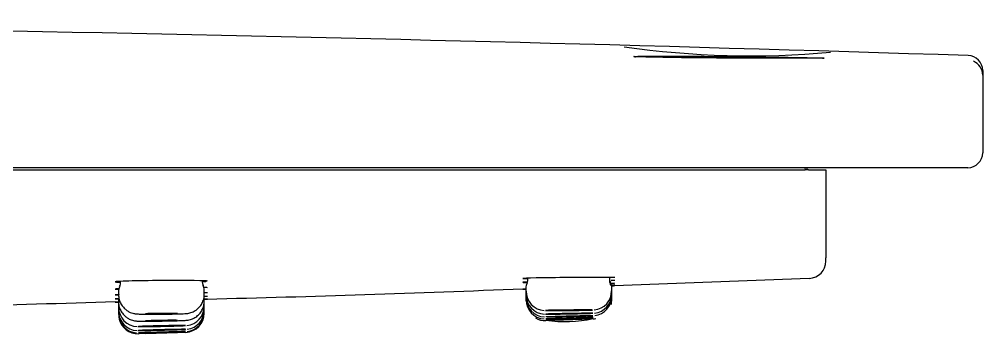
# Model space of a CAD drawing. Header units: millimetres. Extents: x -60 to 7633, y -2614 to 2146.
# Drawn here: x 1821.87 to 1866.8, y -2075.88 to -2061.24 of the extents above; entities that cross this region are included whole.
import ezdxf

# ---------------------------------------------------------------- set-up
doc = ezdxf.new("R2010")
doc.units = ezdxf.units.MM
doc.layers.get('0').update_dxf_attribs({"color": 250})

msp = doc.modelspace()

# ---------------------------------------------------------------- linework, layer by layer
at = {"linetype": 'Continuous'}
for p, q in [((1866.8, -2063.631), (1866.8, -2063.847)), ((1866.8, -2063.847), (1866.8, -2067.453)), ((1865.8, -2068.153), (1639.2, -2068.153)), ((1646.482, -2068.253), (1858.518, -2068.253)), ((1858.51, -2068.153), (1858.518, -2068.253)), ((1858.682, -2068.253), (1858.518, -2068.253)), ((1858.592, -2068.153), (1858.6, -2068.253)), ((1858.682, -2068.253), (1859.482, -2068.253)), ((1859.482, -2068.253), (1859.482, -2072.345)), ((1866.1, -2068.153), (1865.8, -2068.153)), ((1859.482, -2072.507), (1859.482, -2072.345)), ((1849.624, -2073.631), (1858.709, -2073.302)), ((1826.5, -2073.899), (1826.5, -2074.057)), ((1830.5, -2074.04), (1830.5, -2073.869)), ((1845.5, -2073.743), (1845.5, -2073.899)), ((1845.5, -2073.921), (1845.5, -2073.922)), ((1845.5, -2073.922), (1845.5, -2074.069)), ((1849.5, -2073.705), (1849.5, -2073.705)), ((1849.5, -2073.878), (1849.5, -2073.705)), ((1849.5, -2074.027), (1849.5, -2073.878)), ((1826.5, -2074.238), (1826.5, -2074.389)), ((1830.5, -2074.356), (1830.5, -2074.178)), ((1845.5, -2074.069), (1845.5, -2074.202)), ((1845.5, -2074.202), (1845.5, -2074.297)), ((1845.5, -2074.297), (1845.5, -2074.354)), ((1845.5, -2074.354), (1845.5, -2074.373)), ((1849.5, -2074.144), (1849.5, -2074.027)), ((1849.5, -2074.227), (1849.5, -2074.144)), ((1849.5, -2074.277), (1849.5, -2074.227)), ((1849.5, -2074.294), (1849.5, -2074.277)), ((1826.5, -2074.501), (1826.5, -2074.502)), ((1826.5, -2074.502), (1826.5, -2074.648)), ((1826.5, -2074.69), (1826.5, -2074.69)), ((1826.5, -2074.69), (1826.5, -2074.832)), ((1830.5, -2074.418), (1830.5, -2074.417)), ((1830.5, -2074.601), (1830.5, -2074.418)), ((1830.5, -2074.777), (1830.5, -2074.601)), ((1830.5, -2074.882), (1830.5, -2074.777)), ((1826.5, -2074.832), (1826.5, -2074.943)), ((1826.5, -2074.943), (1826.5, -2074.98)), ((1830.5, -2074.917), (1830.5, -2074.882)), ((1827.75, -2075.87), (1829.25, -2075.827))]:
    msp.add_line(p, q, dxfattribs=at)
for centre, radius, start, end in [((1756.605, -5486.263), 3425.081, 88.167656, 89.659248), ((1855.946, -2022.26), 40.684, 261.6986, 275.2969), ((1866.1, -2063.631), 0.7, 0, 88.3473), ((1866.1, -2063.847), 0.7, 0, 67.6151), ((1866.1, -2067.453), 0.7, 270, 0), ((1858.682, -2072.507), 0.8, 272.2235, 0), ((1826.254, -2073.505), 0.342, 328.2048, 7.0289), ((1830.719, -2073.476), 0.314, 172.0781, 211.7103), ((1845.256, -2073.347), 0.339, 328.0077, 6.8651), ((1849.688, -2073.455), 0.289, 171.9651, 213.6418), ((1826.922, -2073.894), 0.422, 150.3581, 184.672), ((1810.15, -1222.495), 852.018, 271.376933, 272.368409), ((1846.539, -2043.345), 30.407, 268.0107, 268.0268), ((1845.005, -2002.208), 71.583, 270.39317, 270.40189), ((1845.942, -2073.736), 0.442, 151.5336, 184.2704), ((1846.396, -2073.909), 0.89, 179.308, 267.4161), ((1847.005, -2054.822), 18.88, 265.4475, 265.4579), ((1848.603, -2073.887), 0.891, 275.2372, 0.5998), ((1847.005, -2054.822), 18.88, 277.5198, 278.0532), ((1846.539, -2043.345), 30.407, 275.588, 275.873), ((1845.005, -2002.208), 71.583, 273.60729, 273.72112), ((1827.695, -2045.462), 28.941, 267.6249, 267.6481), ((1827.695, -2045.462), 28.941, 275.5311, 275.8613), ((1846.4, -2074.203), 0.899, 179.8064, 267.4079), ((1846.396, -2074.081), 0.888, 179.2333, 267.6285), ((1846.395, -2074.31), 0.887, 179.1898, 266.734), ((1848.604, -2074.037), 0.89, 276.3242, 0.6612), ((1848.606, -2074.156), 0.887, 276.6151, 0.7715), ((1848.6, -2074.294), 0.9, 345.0954, 359.9214), ((1774.221, -390.506), 1684.684, 271.272202, 271.773512), ((1827.4, -2074.835), 0.898, 179.7383, 267.6958), ((1827.399, -2074.655), 0.894, 179.5526, 268.2029), ((1829.601, -2074.605), 0.897, 275.6436, 0.1494), ((1829.603, -2074.785), 0.891, 276.6515, 0.6013), ((1827.395, -2074.955), 0.888, 179.2191, 266.4665), ((1827.4, -2074.98), 0.9, 193.9971, 271.6366), ((1829.6, -2074.917), 0.9, 271.6593, 359.918), ((1829.607, -2074.895), 0.886, 275.8469, 0.8581), ((1846.4, -2074.373), 0.9, 239.4175, 272.0417), ((1847.31, -2068.863), 6.451, 262.1712, 281.8264), ((1848.6, -2074.294), 0.9, 272.0772, 280.4501)]:
    msp.add_arc(centre, radius, start, end, dxfattribs=at)
for points in [[(1850.529, -2062.979), (1850.535, -2062.98), (1850.545, -2062.982), (1850.559, -2062.983)], [(1850.582, -2062.984), (1850.589, -2062.985), (1850.597, -2062.985), (1850.605, -2062.986)], [(1830.43, -2073.451), (1830.503, -2073.447), (1830.559, -2073.444), (1830.596, -2073.441)], [(1849.451, -2073.474), (1849.422, -2073.441), (1849.406, -2073.372), (1849.404, -2073.266)], [(1849.498, -2073.702), (1849.489, -2073.583), (1849.47, -2073.508), (1849.44, -2073.479)], [(1849.65, -2073.407), (1849.65, -2073.405), (1849.59, -2073.404), (1849.477, -2073.405)], [(1830.496, -2073.866), (1830.49, -2073.751), (1830.472, -2073.676), (1830.44, -2073.643)], [(1830.65, -2073.739), (1830.65, -2073.735), (1830.596, -2073.732), (1830.495, -2073.73)], [(1845.35, -2073.81), (1845.35, -2073.81), (1845.401, -2073.808), (1845.496, -2073.805)], [(1845.508, -2073.804), (1845.411, -2073.808), (1845.356, -2073.81), (1845.351, -2073.81)], [(1849.65, -2073.655), (1849.645, -2073.655), (1849.597, -2073.657), (1849.511, -2073.66)], [(1830.65, -2073.978), (1830.65, -2073.975), (1830.593, -2073.973), (1830.485, -2073.973)], [(1830.65, -2074.286), (1830.645, -2074.286), (1830.592, -2074.287), (1830.495, -2074.29)], [(1830.65, -2074.149), (1830.65, -2074.147), (1830.601, -2074.147), (1830.51, -2074.147)], [(1826.35, -2074.409), (1826.354, -2074.409), (1826.406, -2074.408), (1826.502, -2074.405)], [(1826.496, -2074.405), (1826.406, -2074.408), (1826.355, -2074.409), (1826.351, -2074.409)], [(1846.424, -2075.102), (1846.424, -2075.102), (1846.425, -2075.102), (1846.427, -2075.102)]]:
    msp.add_open_spline(points, degree=3, dxfattribs=at)
for points, knots in [([(1855.484, -2063.052), (1854.317, -2063.046), (1853.12, -2063.036), (1851.301, -2063.01), (1850.688, -2062.995), (1850.541, -2062.982), (1850.534, -2062.981), (1850.529, -2062.98)], [0, 0, 0, 0, 0.125, 0.125, 0.25, 0.25, 0.2597733, 0.2597733, 0.2597733, 0.2597733]), ([(1850.538, -2062.974), (1850.611, -2062.966), (1850.935, -2062.96), (1852.205, -2062.957), (1853.297, -2062.962), (1855.604, -2062.983), (1856.812, -2062.998), (1858.632, -2063.025), (1859.246, -2063.038), (1859.387, -2063.046), (1859.389, -2063.046), (1859.391, -2063.046)], [0.2818015, 0.2818015, 0.2818015, 0.2818015, 0.375, 0.375, 0.5, 0.5, 0.625, 0.625, 0.75, 0.75, 0.7522488, 0.7522488, 0.7522488, 0.7522488]), ([(1859.411, -2063.051), (1859.374, -2063.056), (1859.039, -2063.059), (1857.74, -2063.061), (1856.652, -2063.059), (1855.484, -2063.052)], [0.7744771, 0.7744771, 0.7744771, 0.7744771, 0.875, 0.875, 1, 1, 1, 1]), ([(1859.322, -2063.054), (1859.347, -2063.053), (1859.367, -2063.053), (1859.398, -2063.051), (1859.408, -2063.051), (1859.413, -2063.05)], [0.73701233, 0.73701233, 0.73701233, 0.73701233, 0.75, 0.75, 0.7640252, 0.7640252, 0.7640252, 0.7640252]), ([(1830.65, -2073.432), (1830.65, -2073.422), (1830.422, -2073.414), (1829.62, -2073.404), (1829.062, -2073.404), (1827.94, -2073.411), (1827.378, -2073.419), (1826.585, -2073.44), (1826.351, -2073.453), (1826.35, -2073.471), (1826.428, -2073.477), (1826.57, -2073.481)], [0.250204, 0.250204, 0.250204, 0.250204, 0.375, 0.375, 0.5, 0.5, 0.625, 0.625, 0.75, 0.75, 0.8223388, 0.8223388, 0.8223388, 0.8223388]), ([(1849.65, -2073.268), (1849.65, -2073.263), (1849.422, -2073.261), (1848.62, -2073.261), (1848.062, -2073.263), (1846.94, -2073.272), (1846.378, -2073.279), (1845.585, -2073.294), (1845.351, -2073.302), (1845.35, -2073.311), (1845.423, -2073.314), (1845.556, -2073.316)], [0.2502008, 0.2502008, 0.2502008, 0.2502008, 0.375, 0.375, 0.5, 0.5, 0.625, 0.625, 0.75, 0.75, 0.8199506, 0.8199506, 0.8199506, 0.8199506]), ([(1845.543, -2073.478), (1845.418, -2073.482), (1845.351, -2073.486), (1845.35, -2073.491), (1845.417, -2073.492), (1845.541, -2073.492)], [0.6827951, 0.6827951, 0.6827951, 0.6827951, 0.75, 0.75, 0.817177, 0.817177, 0.817177, 0.817177]), ([(1826.506, -2073.789), (1826.405, -2073.795), (1826.351, -2073.8), (1826.35, -2073.809), (1826.403, -2073.812), (1826.503, -2073.815)], [0.6896652, 0.6896652, 0.6896652, 0.6896652, 0.75, 0.75, 0.8099497, 0.8099497, 0.8099497, 0.8099497]), ([(1826.497, -2074.057), (1826.402, -2074.062), (1826.351, -2074.066), (1826.35, -2074.072), (1826.403, -2074.074), (1826.501, -2074.075)], [0.6914545, 0.6914545, 0.6914545, 0.6914545, 0.75, 0.75, 0.8097192, 0.8097192, 0.8097192, 0.8097192]), ([(1826.491, -2074.249), (1826.4, -2074.253), (1826.351, -2074.256), (1826.35, -2074.26), (1826.401, -2074.261), (1826.496, -2074.261)], [0.6927689, 0.6927689, 0.6927689, 0.6927689, 0.75, 0.75, 0.8085525, 0.8085525, 0.8085525, 0.8085525]), ([(1826.508, -2074.057), (1826.506, -2074.098), (1826.502, -2074.208), (1826.557, -2074.394), (1826.657, -2074.577), (1826.781, -2074.718), (1826.912, -2074.819), (1827.041, -2074.886), (1827.156, -2074.926), (1827.248, -2074.946), (1827.31, -2074.954), (1827.366, -2074.959), (1827.446, -2074.964), (1827.574, -2074.968), (1827.787, -2074.97), (1828.029, -2074.971), (1828.271, -2074.971), (1828.411, -2074.97), (1828.471, -2074.969)], [0, 0, 0, 0, 0.038718, 0.11914, 0.189734, 0.252926, 0.309467, 0.359324, 0.4018, 0.435641, 0.46132, 0.488895, 0.540878, 0.653885, 0.748164, 0.847339, 0.944323, 1, 1, 1, 1]), ([(1828.471, -2074.969), (1828.514, -2074.969), (1828.64, -2074.968), (1828.871, -2074.965), (1829.127, -2074.961), (1829.349, -2074.956), (1829.528, -2074.95), (1829.621, -2074.945), (1829.718, -2074.935), (1829.824, -2074.915), (1829.962, -2074.87), (1830.135, -2074.777), (1830.302, -2074.62), (1830.425, -2074.422), (1830.493, -2074.223), (1830.494, -2074.1), (1830.493, -2074.04)], [0, 0, 0, 0, 0.039651, 0.134146, 0.228271, 0.32312, 0.420156, 0.523313, 0.563525, 0.600653, 0.642235, 0.712382, 0.796679, 0.868173, 0.946087, 1, 1, 1, 1]), ([(1828.529, -2075.289), (1828.579, -2075.288), (1828.709, -2075.286), (1828.942, -2075.281), (1829.189, -2075.275), (1829.398, -2075.269), (1829.553, -2075.263), (1829.63, -2075.258), (1829.709, -2075.251), (1829.8, -2075.236), (1829.937, -2075.196), (1830.106, -2075.111), (1830.271, -2074.969), (1830.399, -2074.789), (1830.484, -2074.579), (1830.494, -2074.438), (1830.498, -2074.357)], [0, 0, 0, 0, 0.04616, 0.141451, 0.237246, 0.333045, 0.430952, 0.519389, 0.553281, 0.585182, 0.626995, 0.700389, 0.776498, 0.846671, 0.924645, 1, 1, 1, 1]), ([(1826.507, -2074.39), (1826.505, -2074.419), (1826.498, -2074.521), (1826.548, -2074.701), (1826.644, -2074.89), (1826.766, -2075.036), (1826.898, -2075.142), (1827.029, -2075.213), (1827.147, -2075.255), (1827.243, -2075.277), (1827.309, -2075.286), (1827.356, -2075.29), (1827.409, -2075.293), (1827.489, -2075.295), (1827.634, -2075.296), (1827.848, -2075.296), (1828.103, -2075.294), (1828.342, -2075.292), (1828.476, -2075.289), (1828.529, -2075.289)], [0, 0, 0, 0, 0.027253, 0.107447, 0.177561, 0.24021, 0.2963, 0.345877, 0.388396, 0.422435, 0.447413, 0.46877, 0.501915, 0.570038, 0.663497, 0.762379, 0.857759, 0.951695, 1, 1, 1, 1]), ([(1846.409, -2074.798), (1846.41, -2074.8), (1846.43, -2074.801), (1846.468, -2074.801), (1846.508, -2074.802), (1846.569, -2074.803), (1846.645, -2074.803), (1846.721, -2074.803), (1846.815, -2074.803), (1846.919, -2074.803), (1847.023, -2074.802), (1847.14, -2074.802), (1847.26, -2074.801), (1847.38, -2074.8), (1847.507, -2074.798), (1847.629, -2074.797), (1847.751, -2074.796), (1847.873, -2074.794), (1847.984, -2074.793), (1848.095, -2074.791), (1848.199, -2074.789), (1848.286, -2074.788), (1848.373, -2074.786), (1848.446, -2074.785), (1848.5, -2074.783), (1848.553, -2074.782), (1848.588, -2074.78), (1848.602, -2074.779), (1848.611, -2074.778), (1848.611, -2074.777), (1848.604, -2074.777), (1848.591, -2074.776), (1848.558, -2074.775), (1848.506, -2074.775), (1848.454, -2074.774), (1848.382, -2074.774), (1848.296, -2074.774), (1848.21, -2074.774), (1848.108, -2074.774), (1847.997, -2074.775), (1847.887, -2074.775), (1847.766, -2074.776), (1847.643, -2074.777), (1847.521, -2074.778), (1847.395, -2074.779), (1847.274, -2074.78), (1847.154, -2074.781), (1847.037, -2074.783), (1846.932, -2074.784), (1846.827, -2074.786), (1846.732, -2074.788), (1846.654, -2074.789), (1846.577, -2074.791), (1846.515, -2074.793), (1846.473, -2074.794), (1846.443, -2074.795), (1846.424, -2074.796), (1846.414, -2074.797)], [0, 0, 0, 0, 0.0512333, 0.0512333, 0.0512333, 0.1049516, 0.1049516, 0.1049516, 0.1586765, 0.1586765, 0.1586765, 0.2123994, 0.2123994, 0.2123994, 0.2661118, 0.2661118, 0.2661118, 0.3198096, 0.3198096, 0.3198096, 0.3734952, 0.3734952, 0.3734952, 0.4271781, 0.4271781, 0.4271781, 0.4808717, 0.4808717, 0.4808717, 0.5141825, 0.5141825, 0.5141825, 0.5678938, 0.5678938, 0.5678938, 0.6216166, 0.6216166, 0.6216166, 0.6753421, 0.6753421, 0.6753421, 0.7290607, 0.7290607, 0.7290607, 0.7827663, 0.7827663, 0.7827663, 0.8364586, 0.8364586, 0.8364586, 0.890143, 0.890143, 0.890143, 0.9438277, 0.9438277, 0.9438277, 0.982399, 0.982399, 0.982399, 0.982399]), ([(1848.25, -2074.781), (1848.25, -2074.781), (1848.244, -2074.78), (1848.23, -2074.78), (1848.211, -2074.779), (1848.177, -2074.779), (1848.132, -2074.779), (1848.087, -2074.779), (1848.029, -2074.778), (1847.963, -2074.779), (1847.896, -2074.779), (1847.82, -2074.779), (1847.741, -2074.779), (1847.661, -2074.78), (1847.576, -2074.781), (1847.492, -2074.781), (1847.408, -2074.782), (1847.323, -2074.783), (1847.245, -2074.784), (1847.166, -2074.785), (1847.091, -2074.786), (1847.026, -2074.787), (1846.961, -2074.788), (1846.904, -2074.789), (1846.86, -2074.79), (1846.816, -2074.792), (1846.784, -2074.793), (1846.767, -2074.794), (1846.756, -2074.794), (1846.75, -2074.795), (1846.75, -2074.795)], [0.4999961, 0.4999961, 0.4999961, 0.4999961, 0.5370388, 0.5370388, 0.5370388, 0.5907422, 0.5907422, 0.5907422, 0.6444419, 0.6444419, 0.6444419, 0.6981399, 0.6981399, 0.6981399, 0.7518387, 0.7518387, 0.7518387, 0.8055406, 0.8055406, 0.8055406, 0.8592468, 0.8592468, 0.8592468, 0.9129568, 0.9129568, 0.9129568, 0.9666683, 0.9666683, 0.9666683, 1, 1, 1, 1]), ([(1829.25, -2074.943), (1829.25, -2074.942), (1829.244, -2074.941), (1829.23, -2074.94), (1829.211, -2074.939), (1829.177, -2074.937), (1829.132, -2074.936), (1829.087, -2074.935), (1829.029, -2074.935), (1828.962, -2074.934), (1828.896, -2074.934), (1828.82, -2074.933), (1828.741, -2074.934), (1828.661, -2074.934), (1828.576, -2074.934), (1828.492, -2074.935), (1828.408, -2074.935), (1828.323, -2074.936), (1828.245, -2074.937), (1828.166, -2074.938), (1828.091, -2074.94), (1828.026, -2074.941), (1827.961, -2074.943), (1827.904, -2074.944), (1827.86, -2074.946), (1827.816, -2074.948), (1827.784, -2074.949), (1827.767, -2074.951), (1827.756, -2074.952), (1827.75, -2074.953), (1827.75, -2074.954)], [0.4999956, 0.4999956, 0.4999956, 0.4999956, 0.5370414, 0.5370414, 0.5370414, 0.5907563, 0.5907563, 0.5907563, 0.6444616, 0.6444616, 0.6444616, 0.6981569, 0.6981569, 0.6981569, 0.7518458, 0.7518458, 0.7518458, 0.805535, 0.805535, 0.805535, 0.859231, 0.859231, 0.859231, 0.9129379, 0.9129379, 0.9129379, 0.9666549, 0.9666549, 0.9666549, 1, 1, 1, 1]), ([(1829.25, -2075.261), (1829.25, -2075.26), (1829.244, -2075.26), (1829.23, -2075.259), (1829.211, -2075.258), (1829.177, -2075.257), (1829.132, -2075.257), (1829.087, -2075.257), (1829.029, -2075.257), (1828.963, -2075.257), (1828.896, -2075.257), (1828.821, -2075.257), (1828.741, -2075.258), (1828.662, -2075.259), (1828.576, -2075.26), (1828.492, -2075.261), (1828.409, -2075.263), (1828.324, -2075.264), (1828.245, -2075.266), (1828.166, -2075.267), (1828.091, -2075.269), (1828.026, -2075.271), (1827.961, -2075.273), (1827.904, -2075.275), (1827.86, -2075.276), (1827.816, -2075.278), (1827.784, -2075.28), (1827.767, -2075.281), (1827.756, -2075.282), (1827.75, -2075.283), (1827.75, -2075.284)], [0.4999958, 0.4999958, 0.4999958, 0.4999958, 0.5370312, 0.5370312, 0.5370312, 0.5907335, 0.5907335, 0.5907335, 0.6444253, 0.6444253, 0.6444253, 0.698112, 0.698112, 0.698112, 0.7518011, 0.7518011, 0.7518011, 0.8054991, 0.8054991, 0.8054991, 0.8592089, 0.8592089, 0.8592089, 0.9129285, 0.9129285, 0.9129285, 0.9666515, 0.9666515, 0.9666515, 1, 1, 1, 1]), ([(1846.417, -2074.969), (1846.418, -2074.97), (1846.438, -2074.97), (1846.477, -2074.971), (1846.517, -2074.971), (1846.578, -2074.97), (1846.654, -2074.97), (1846.73, -2074.969), (1846.824, -2074.968), (1846.928, -2074.966), (1847.032, -2074.965), (1847.149, -2074.963), (1847.269, -2074.961), (1847.389, -2074.959), (1847.516, -2074.956), (1847.638, -2074.954), (1847.76, -2074.951), (1847.882, -2074.949), (1847.993, -2074.946), (1848.104, -2074.944), (1848.208, -2074.941), (1848.295, -2074.939), (1848.382, -2074.937), (1848.455, -2074.934), (1848.509, -2074.933), (1848.562, -2074.931), (1848.597, -2074.929), (1848.611, -2074.928), (1848.619, -2074.927), (1848.62, -2074.927), (1848.612, -2074.927), (1848.6, -2074.926), (1848.567, -2074.926), (1848.514, -2074.926), (1848.462, -2074.926), (1848.39, -2074.927), (1848.304, -2074.928), (1848.218, -2074.929), (1848.116, -2074.93), (1848.005, -2074.932), (1847.895, -2074.933), (1847.774, -2074.935), (1847.652, -2074.937), (1847.529, -2074.94), (1847.403, -2074.942), (1847.282, -2074.944), (1847.162, -2074.947), (1847.045, -2074.949), (1846.94, -2074.952), (1846.835, -2074.954), (1846.74, -2074.957), (1846.662, -2074.959), (1846.585, -2074.961), (1846.523, -2074.963), (1846.481, -2074.965), (1846.45, -2074.966), (1846.43, -2074.967), (1846.421, -2074.968)], [0, 0, 0, 0, 0.0515418, 0.0515418, 0.0515418, 0.1052517, 0.1052517, 0.1052517, 0.1589778, 0.1589778, 0.1589778, 0.2127106, 0.2127106, 0.2127106, 0.2664374, 0.2664374, 0.2664374, 0.3201476, 0.3201476, 0.3201476, 0.3738385, 0.3738385, 0.3738385, 0.4275192, 0.4275192, 0.4275192, 0.4812078, 0.4812078, 0.4812078, 0.5145012, 0.5145012, 0.5145012, 0.5682001, 0.5682001, 0.5682001, 0.6219172, 0.6219172, 0.6219172, 0.6756463, 0.6756463, 0.6756463, 0.7293764, 0.7293764, 0.7293764, 0.7830966, 0.7830966, 0.7830966, 0.8368002, 0.8368002, 0.8368002, 0.8904875, 0.8904875, 0.8904875, 0.9441655, 0.9441655, 0.9441655, 0.9851294, 0.9851294, 0.9851294, 0.9851294]), ([(1846.484, -2075.102), (1846.524, -2075.102), (1846.585, -2075.101), (1846.661, -2075.099), (1846.737, -2075.098), (1846.831, -2075.096), (1846.936, -2075.094), (1847.04, -2075.091), (1847.157, -2075.088), (1847.277, -2075.085), (1847.397, -2075.082), (1847.523, -2075.079), (1847.646, -2075.076), (1847.768, -2075.072), (1847.89, -2075.069), (1848.001, -2075.065), (1848.112, -2075.062), (1848.215, -2075.059), (1848.302, -2075.056), (1848.389, -2075.053), (1848.462, -2075.051), (1848.516, -2075.049), (1848.569, -2075.047), (1848.604, -2075.045), (1848.618, -2075.044), (1848.626, -2075.044), (1848.627, -2075.043), (1848.619, -2075.043), (1848.607, -2075.043), (1848.573, -2075.043), (1848.521, -2075.044), (1848.469, -2075.045), (1848.397, -2075.046), (1848.311, -2075.048), (1848.225, -2075.05), (1848.122, -2075.052), (1848.012, -2075.054), (1847.901, -2075.057), (1847.78, -2075.06), (1847.657, -2075.063), (1847.535, -2075.066), (1847.409, -2075.069), (1847.288, -2075.073), (1847.168, -2075.076), (1847.051, -2075.079), (1846.946, -2075.082), (1846.841, -2075.086), (1846.746, -2075.089), (1846.669, -2075.091), (1846.591, -2075.094), (1846.529, -2075.096), (1846.488, -2075.098), (1846.454, -2075.099), (1846.433, -2075.1), (1846.426, -2075.101)], [0.0518968, 0.0518968, 0.0518968, 0.0518968, 0.1056028, 0.1056028, 0.1056028, 0.1593341, 0.1593341, 0.1593341, 0.213079, 0.213079, 0.213079, 0.2668194, 0.2668194, 0.2668194, 0.3205388, 0.3205388, 0.3205388, 0.3742305, 0.3742305, 0.3742305, 0.4279053, 0.4279053, 0.4279053, 0.4815852, 0.4815852, 0.4815852, 0.5148639, 0.5148639, 0.5148639, 0.5685535, 0.5685535, 0.5685535, 0.6222696, 0.6222696, 0.6222696, 0.6760065, 0.6760065, 0.6760065, 0.7297499, 0.7297499, 0.7297499, 0.783483, 0.783483, 0.783483, 0.8371936, 0.8371936, 0.8371936, 0.890879, 0.890879, 0.890879, 0.9445469, 0.9445469, 0.9445469, 0.9881468, 0.9881468, 0.9881468, 0.9881468]), ([(1848.628, -2075.127), (1848.631, -2075.127), (1848.629, -2075.127), (1848.624, -2075.126), (1848.611, -2075.126), (1848.578, -2075.127), (1848.525, -2075.128), (1848.473, -2075.13), (1848.401, -2075.132), (1848.315, -2075.134), (1848.229, -2075.136), (1848.126, -2075.139), (1848.016, -2075.143), (1847.905, -2075.146), (1847.784, -2075.15), (1847.661, -2075.153), (1847.539, -2075.157), (1847.412, -2075.161), (1847.292, -2075.165), (1847.172, -2075.169), (1847.054, -2075.173), (1846.95, -2075.176), (1846.845, -2075.18), (1846.75, -2075.183), (1846.673, -2075.186), (1846.595, -2075.189), (1846.534, -2075.191), (1846.492, -2075.193), (1846.45, -2075.195), (1846.428, -2075.196), (1846.429, -2075.196)], [0.4917754, 0.4917754, 0.4917754, 0.4917754, 0.5152673, 0.5152673, 0.5152673, 0.5689511, 0.5689511, 0.5689511, 0.6226686, 0.6226686, 0.6226686, 0.6764137, 0.6764137, 0.6764137, 0.7301683, 0.7301683, 0.7301683, 0.7839108, 0.7839108, 0.7839108, 0.8376248, 0.8376248, 0.8376248, 0.8913062, 0.8913062, 0.8913062, 0.9449647, 0.9449647, 0.9449647, 1, 1, 1, 1]), ([(1846.429, -2075.196), (1846.429, -2075.197), (1846.45, -2075.197), (1846.489, -2075.196), (1846.529, -2075.195), (1846.59, -2075.194), (1846.666, -2075.192), (1846.743, -2075.19), (1846.837, -2075.187), (1846.941, -2075.184), (1847.045, -2075.181), (1847.162, -2075.177), (1847.282, -2075.174), (1847.402, -2075.17), (1847.529, -2075.166), (1847.651, -2075.162), (1847.774, -2075.158), (1847.895, -2075.154), (1848.006, -2075.15), (1848.117, -2075.146), (1848.221, -2075.143), (1848.308, -2075.14), (1848.395, -2075.137), (1848.468, -2075.134), (1848.521, -2075.132), (1848.574, -2075.13), (1848.609, -2075.128), (1848.623, -2075.127)], [0, 0, 0, 0, 0.0522952, 0.0522952, 0.0522952, 0.1060005, 0.1060005, 0.1060005, 0.1597379, 0.1597379, 0.1597379, 0.2134932, 0.2134932, 0.2134932, 0.2672436, 0.2672436, 0.2672436, 0.3209687, 0.3209687, 0.3209687, 0.374659, 0.374659, 0.374659, 0.4283274, 0.4283274, 0.4283274, 0.4819983, 0.4819983, 0.4819983, 0.4819983]), ([(1848.633, -2075.193), (1848.633, -2075.193), (1848.631, -2075.193), (1848.627, -2075.193), (1848.615, -2075.194), (1848.581, -2075.195), (1848.528, -2075.197), (1848.476, -2075.199), (1848.403, -2075.202), (1848.317, -2075.205), (1848.231, -2075.208), (1848.128, -2075.212), (1848.017, -2075.215), (1847.907, -2075.219), (1847.785, -2075.224), (1847.663, -2075.228), (1847.54, -2075.233), (1847.414, -2075.237), (1847.293, -2075.242), (1847.173, -2075.246), (1847.056, -2075.25), (1846.951, -2075.254), (1846.847, -2075.258), (1846.752, -2075.261), (1846.675, -2075.264), (1846.598, -2075.266), (1846.536, -2075.269), (1846.495, -2075.27), (1846.454, -2075.272), (1846.432, -2075.272), (1846.432, -2075.272)], [0.4999943, 0.4999943, 0.4999943, 0.4999943, 0.5161812, 0.5161812, 0.5161812, 0.5698635, 0.5698635, 0.5698635, 0.6235843, 0.6235843, 0.6235843, 0.6773359, 0.6773359, 0.6773359, 0.7310974, 0.7310974, 0.7310974, 0.7848437, 0.7848437, 0.7848437, 0.8385568, 0.8385568, 0.8385568, 0.8922332, 0.8922332, 0.8922332, 0.9458852, 0.9458852, 0.9458852, 1, 1, 1, 1]), ([(1848.25, -2074.934), (1848.25, -2074.934), (1848.236, -2074.933), (1848.208, -2074.933), (1848.18, -2074.933), (1848.138, -2074.933), (1848.086, -2074.934), (1848.034, -2074.934), (1847.969, -2074.935), (1847.898, -2074.936), (1847.827, -2074.937), (1847.747, -2074.939), (1847.665, -2074.94), (1847.583, -2074.941), (1847.497, -2074.943), (1847.414, -2074.945), (1847.33, -2074.946), (1847.247, -2074.948), (1847.172, -2074.95), (1847.096, -2074.951), (1847.026, -2074.953), (1846.967, -2074.954), (1846.908, -2074.956), (1846.859, -2074.958), (1846.823, -2074.959), (1846.787, -2074.96), (1846.763, -2074.961), (1846.754, -2074.962), (1846.752, -2074.962), (1846.75, -2074.962), (1846.75, -2074.963)], [0, 0, 0, 0, 0.0536889, 0.0536889, 0.0536889, 0.1073779, 0.1073779, 0.1073779, 0.1610667, 0.1610667, 0.1610667, 0.2147614, 0.2147614, 0.2147614, 0.268466, 0.268466, 0.268466, 0.3221804, 0.3221804, 0.3221804, 0.3759005, 0.3759005, 0.3759005, 0.4296198, 0.4296198, 0.4296198, 0.4833318, 0.4833318, 0.4833318, 0.4999948, 0.4999948, 0.4999948, 0.4999948]), ([(1848.25, -2075.054), (1848.25, -2075.053), (1848.236, -2075.053), (1848.208, -2075.053), (1848.18, -2075.054), (1848.138, -2075.054), (1848.086, -2075.055), (1848.034, -2075.056), (1847.969, -2075.058), (1847.898, -2075.059), (1847.827, -2075.061), (1847.747, -2075.063), (1847.665, -2075.065), (1847.583, -2075.067), (1847.497, -2075.069), (1847.414, -2075.071), (1847.33, -2075.074), (1847.248, -2075.076), (1847.172, -2075.078), (1847.097, -2075.08), (1847.026, -2075.082), (1846.967, -2075.084), (1846.908, -2075.086), (1846.859, -2075.088), (1846.823, -2075.089), (1846.787, -2075.091), (1846.763, -2075.092), (1846.754, -2075.093), (1846.752, -2075.093), (1846.75, -2075.093), (1846.75, -2075.093)], [0, 0, 0, 0, 0.0536765, 0.0536765, 0.0536765, 0.1073529, 0.1073529, 0.1073529, 0.1610331, 0.1610331, 0.1610331, 0.2147285, 0.2147285, 0.2147285, 0.2684427, 0.2684427, 0.2684427, 0.3221715, 0.3221715, 0.3221715, 0.3759043, 0.3759043, 0.3759043, 0.4296292, 0.4296292, 0.4296292, 0.4833373, 0.4833373, 0.4833373, 0.4999948, 0.4999948, 0.4999948, 0.4999948]), ([(1848.25, -2075.139), (1848.25, -2075.139), (1848.236, -2075.139), (1848.208, -2075.139), (1848.18, -2075.14), (1848.139, -2075.141), (1848.086, -2075.142), (1848.034, -2075.144), (1847.969, -2075.146), (1847.898, -2075.148), (1847.827, -2075.15), (1847.747, -2075.152), (1847.665, -2075.155), (1847.583, -2075.157), (1847.497, -2075.16), (1847.414, -2075.163), (1847.33, -2075.165), (1847.248, -2075.168), (1847.172, -2075.17), (1847.097, -2075.173), (1847.026, -2075.175), (1846.967, -2075.177), (1846.908, -2075.18), (1846.859, -2075.181), (1846.823, -2075.183), (1846.787, -2075.184), (1846.763, -2075.185), (1846.754, -2075.186), (1846.752, -2075.186), (1846.75, -2075.186), (1846.75, -2075.186)], [0, 0, 0, 0, 0.0536666, 0.0536666, 0.0536666, 0.1073327, 0.1073327, 0.1073327, 0.1610075, 0.1610075, 0.1610075, 0.2147063, 0.2147063, 0.2147063, 0.2684313, 0.2684313, 0.2684313, 0.3221735, 0.3221735, 0.3221735, 0.3759165, 0.3759165, 0.3759165, 0.4296437, 0.4296437, 0.4296437, 0.4833453, 0.4833453, 0.4833453, 0.4999951, 0.4999951, 0.4999951, 0.4999951]), ([(1848.25, -2075.19), (1848.25, -2075.19), (1848.236, -2075.19), (1848.208, -2075.191), (1848.18, -2075.192), (1848.139, -2075.193), (1848.086, -2075.195), (1848.034, -2075.197), (1847.969, -2075.199), (1847.898, -2075.201), (1847.827, -2075.204), (1847.747, -2075.206), (1847.665, -2075.209), (1847.584, -2075.212), (1847.497, -2075.215), (1847.414, -2075.218), (1847.33, -2075.221), (1847.248, -2075.224), (1847.172, -2075.226), (1847.097, -2075.229), (1847.026, -2075.232), (1846.967, -2075.234), (1846.908, -2075.236), (1846.859, -2075.238), (1846.823, -2075.239), (1846.787, -2075.241), (1846.763, -2075.242), (1846.754, -2075.242), (1846.752, -2075.242), (1846.75, -2075.242), (1846.75, -2075.242)], [0, 0, 0, 0, 0.053661, 0.053661, 0.053661, 0.1073213, 0.1073213, 0.1073213, 0.1609944, 0.1609944, 0.1609944, 0.2146981, 0.2146981, 0.2146981, 0.2684326, 0.2684326, 0.2684326, 0.3221845, 0.3221845, 0.3221845, 0.3759331, 0.3759331, 0.3759331, 0.4296593, 0.4296593, 0.4296593, 0.4833538, 0.4833538, 0.4833538, 0.4999956, 0.4999956, 0.4999956, 0.4999956]), ([(1848.25, -2075.207), (1848.249, -2075.207), (1848.242, -2075.207), (1848.23, -2075.208), (1848.211, -2075.209), (1848.177, -2075.21), (1848.132, -2075.211), (1848.087, -2075.213), (1848.029, -2075.215), (1847.963, -2075.217), (1847.897, -2075.22), (1847.821, -2075.223), (1847.741, -2075.225), (1847.662, -2075.228), (1847.577, -2075.231), (1847.493, -2075.234), (1847.409, -2075.237), (1847.324, -2075.24), (1847.245, -2075.243), (1847.166, -2075.246), (1847.091, -2075.249), (1847.026, -2075.251), (1846.961, -2075.254), (1846.904, -2075.256), (1846.86, -2075.257), (1846.816, -2075.259), (1846.784, -2075.26), (1846.767, -2075.26), (1846.756, -2075.261), (1846.75, -2075.261), (1846.75, -2075.261)], [0.5044798, 0.5044798, 0.5044798, 0.5044798, 0.5370228, 0.5370228, 0.5370228, 0.5906751, 0.5906751, 0.5906751, 0.644342, 0.644342, 0.644342, 0.6980401, 0.6980401, 0.6980401, 0.751772, 0.751772, 0.751772, 0.8055255, 0.8055255, 0.8055255, 0.859279, 0.859279, 0.859279, 0.9130111, 0.9130111, 0.9130111, 0.9667098, 0.9667098, 0.9667098, 1, 1, 1, 1]), ([(1827.419, -2075.547), (1827.42, -2075.549), (1827.44, -2075.55), (1827.478, -2075.55), (1827.517, -2075.551), (1827.577, -2075.551), (1827.653, -2075.55), (1827.729, -2075.55), (1827.823, -2075.549), (1827.927, -2075.547), (1828.031, -2075.546), (1828.147, -2075.544), (1828.267, -2075.542), (1828.387, -2075.539), (1828.514, -2075.537), (1828.636, -2075.534), (1828.759, -2075.531), (1828.881, -2075.528), (1828.992, -2075.525), (1829.103, -2075.522), (1829.207, -2075.519), (1829.294, -2075.516), (1829.382, -2075.514), (1829.455, -2075.511), (1829.509, -2075.508), (1829.563, -2075.506), (1829.598, -2075.504), (1829.612, -2075.502), (1829.621, -2075.501), (1829.622, -2075.5), (1829.615, -2075.5), (1829.603, -2075.499), (1829.57, -2075.498), (1829.518, -2075.498), (1829.467, -2075.498), (1829.395, -2075.498), (1829.309, -2075.499), (1829.223, -2075.5), (1829.121, -2075.501), (1829.011, -2075.503), (1828.901, -2075.504), (1828.78, -2075.506), (1828.657, -2075.509), (1828.535, -2075.511), (1828.409, -2075.514), (1828.288, -2075.517), (1828.168, -2075.519), (1828.05, -2075.522), (1827.945, -2075.525), (1827.84, -2075.528), (1827.745, -2075.531), (1827.667, -2075.534), (1827.589, -2075.537), (1827.527, -2075.539), (1827.485, -2075.542), (1827.456, -2075.543), (1827.437, -2075.544), (1827.427, -2075.546)], [0, 0, 0, 0, 0.0504884, 0.0504884, 0.0504884, 0.1041835, 0.1041835, 0.1041835, 0.1578955, 0.1578955, 0.1578955, 0.211621, 0.211621, 0.211621, 0.2653504, 0.2653504, 0.2653504, 0.3190721, 0.3190721, 0.3190721, 0.372778, 0.372778, 0.372778, 0.4264716, 0.4264716, 0.4264716, 0.4801699, 0.4801699, 0.4801699, 0.5134521, 0.5134521, 0.5134521, 0.5671388, 0.5671388, 0.5671388, 0.6208404, 0.6208404, 0.6208404, 0.6745574, 0.6745574, 0.6745574, 0.728284, 0.728284, 0.728284, 0.7820104, 0.7820104, 0.7820104, 0.8357272, 0.8357272, 0.8357272, 0.8894287, 0.8894287, 0.8894287, 0.9431157, 0.9431157, 0.9431157, 0.9797553, 0.9797553, 0.9797553, 0.9797553]), ([(1827.423, -2075.732), (1827.424, -2075.733), (1827.444, -2075.733), (1827.482, -2075.733), (1827.522, -2075.733), (1827.583, -2075.732), (1827.659, -2075.731), (1827.735, -2075.73), (1827.829, -2075.728), (1827.933, -2075.726), (1828.037, -2075.724), (1828.154, -2075.721), (1828.274, -2075.719), (1828.394, -2075.716), (1828.52, -2075.713), (1828.643, -2075.709), (1828.765, -2075.706), (1828.887, -2075.703), (1828.998, -2075.699), (1829.109, -2075.696), (1829.213, -2075.693), (1829.3, -2075.69), (1829.387, -2075.687), (1829.46, -2075.685), (1829.514, -2075.682), (1829.568, -2075.68), (1829.603, -2075.678), (1829.617, -2075.677), (1829.625, -2075.676), (1829.626, -2075.676), (1829.618, -2075.675), (1829.606, -2075.675), (1829.573, -2075.675), (1829.521, -2075.675), (1829.469, -2075.676), (1829.397, -2075.677), (1829.311, -2075.678), (1829.225, -2075.68), (1829.123, -2075.682), (1829.012, -2075.684), (1828.902, -2075.687), (1828.781, -2075.689), (1828.659, -2075.692), (1828.536, -2075.695), (1828.41, -2075.699), (1828.289, -2075.702), (1828.169, -2075.705), (1828.051, -2075.708), (1827.947, -2075.711), (1827.842, -2075.715), (1827.747, -2075.718), (1827.669, -2075.72), (1827.591, -2075.723), (1827.529, -2075.725), (1827.488, -2075.727), (1827.455, -2075.729), (1827.435, -2075.73), (1827.427, -2075.731)], [0, 0, 0, 0, 0.0513937, 0.0513937, 0.0513937, 0.1050904, 0.1050904, 0.1050904, 0.1588093, 0.1588093, 0.1588093, 0.2125441, 0.2125441, 0.2125441, 0.2662812, 0.2662812, 0.2662812, 0.3200059, 0.3200059, 0.3200059, 0.373709, 0.373709, 0.373709, 0.4273962, 0.4273962, 0.4273962, 0.4810859, 0.4810859, 0.4810859, 0.5143626, 0.5143626, 0.5143626, 0.5680464, 0.5680464, 0.5680464, 0.6217511, 0.6217511, 0.6217511, 0.6754762, 0.6754762, 0.6754762, 0.7292124, 0.7292124, 0.7292124, 0.7829458, 0.7829458, 0.7829458, 0.8366638, 0.8366638, 0.8366638, 0.8903606, 0.8903606, 0.8903606, 0.944039, 0.944039, 0.944039, 0.9856244, 0.9856244, 0.9856244, 0.9856244]), ([(1829.25, -2075.509), (1829.25, -2075.508), (1829.236, -2075.507), (1829.208, -2075.507), (1829.18, -2075.507), (1829.138, -2075.507), (1829.086, -2075.507), (1829.034, -2075.507), (1828.969, -2075.508), (1828.898, -2075.509), (1828.827, -2075.51), (1828.747, -2075.511), (1828.665, -2075.513), (1828.583, -2075.514), (1828.497, -2075.516), (1828.414, -2075.518), (1828.33, -2075.52), (1828.248, -2075.522), (1828.172, -2075.524), (1828.097, -2075.526), (1828.026, -2075.528), (1827.967, -2075.53), (1827.908, -2075.532), (1827.859, -2075.534), (1827.823, -2075.535), (1827.787, -2075.537), (1827.763, -2075.538), (1827.754, -2075.539), (1827.752, -2075.54), (1827.75, -2075.54), (1827.75, -2075.54)], [0, 0, 0, 0, 0.0536846, 0.0536846, 0.0536846, 0.1073694, 0.1073694, 0.1073694, 0.1610511, 0.1610511, 0.1610511, 0.2147378, 0.2147378, 0.2147378, 0.2684372, 0.2684372, 0.2684372, 0.3221513, 0.3221513, 0.3221513, 0.375876, 0.375876, 0.375876, 0.4296029, 0.4296029, 0.4296029, 0.4833221, 0.4833221, 0.4833221, 0.4999948, 0.4999948, 0.4999948, 0.4999948]), ([(1829.25, -2075.686), (1829.25, -2075.685), (1829.236, -2075.685), (1829.208, -2075.685), (1829.18, -2075.685), (1829.138, -2075.686), (1829.086, -2075.686), (1829.034, -2075.687), (1828.969, -2075.688), (1828.898, -2075.69), (1828.827, -2075.691), (1828.747, -2075.693), (1828.665, -2075.695), (1828.583, -2075.697), (1828.497, -2075.699), (1828.414, -2075.701), (1828.33, -2075.703), (1828.248, -2075.706), (1828.172, -2075.708), (1828.097, -2075.71), (1828.026, -2075.712), (1827.967, -2075.714), (1827.908, -2075.716), (1827.859, -2075.718), (1827.823, -2075.719), (1827.787, -2075.721), (1827.763, -2075.722), (1827.754, -2075.723), (1827.752, -2075.723), (1827.75, -2075.724), (1827.75, -2075.724)], [0, 0, 0, 0, 0.0536773, 0.0536773, 0.0536773, 0.1073546, 0.1073546, 0.1073546, 0.1610334, 0.1610334, 0.1610334, 0.2147248, 0.2147248, 0.2147248, 0.2684343, 0.2684343, 0.2684343, 0.3221598, 0.3221598, 0.3221598, 0.375892, 0.375892, 0.375892, 0.4296191, 0.4296191, 0.4296191, 0.4833312, 0.4833312, 0.4833312, 0.4999951, 0.4999951, 0.4999951, 0.4999951]), ([(1829.624, -2075.781), (1829.627, -2075.781), (1829.626, -2075.781), (1829.62, -2075.781), (1829.608, -2075.781), (1829.574, -2075.781), (1829.522, -2075.782), (1829.47, -2075.783), (1829.398, -2075.785), (1829.312, -2075.787), (1829.225, -2075.789), (1829.123, -2075.792), (1829.012, -2075.795), (1828.902, -2075.798), (1828.78, -2075.801), (1828.658, -2075.804), (1828.536, -2075.808), (1828.409, -2075.811), (1828.289, -2075.815), (1828.169, -2075.818), (1828.051, -2075.821), (1827.946, -2075.825), (1827.842, -2075.828), (1827.747, -2075.831), (1827.669, -2075.833), (1827.592, -2075.836), (1827.53, -2075.838), (1827.489, -2075.839), (1827.447, -2075.841), (1827.425, -2075.842), (1827.425, -2075.843)], [0.4916273, 0.4916273, 0.4916273, 0.4916273, 0.5153071, 0.5153071, 0.5153071, 0.5689925, 0.5689925, 0.5689925, 0.6227022, 0.6227022, 0.6227022, 0.6764338, 0.6764338, 0.6764338, 0.7301751, 0.7301751, 0.7301751, 0.78391, 0.78391, 0.78391, 0.8376253, 0.8376253, 0.8376253, 0.8913163, 0.8913163, 0.8913163, 0.9449889, 0.9449889, 0.9449889, 1, 1, 1, 1]), ([(1827.425, -2075.843), (1827.425, -2075.843), (1827.446, -2075.843), (1827.485, -2075.842), (1827.525, -2075.842), (1827.586, -2075.84), (1827.663, -2075.839), (1827.739, -2075.837), (1827.833, -2075.835), (1827.938, -2075.832), (1828.042, -2075.829), (1828.159, -2075.826), (1828.279, -2075.823), (1828.399, -2075.82), (1828.525, -2075.816), (1828.648, -2075.813), (1828.77, -2075.809), (1828.892, -2075.806), (1829.003, -2075.802), (1829.114, -2075.799), (1829.217, -2075.796), (1829.304, -2075.793), (1829.391, -2075.79), (1829.464, -2075.788), (1829.518, -2075.786), (1829.571, -2075.784), (1829.606, -2075.783), (1829.619, -2075.782)], [0, 0, 0, 0, 0.0523374, 0.0523374, 0.0523374, 0.1060385, 0.1060385, 0.1060385, 0.1597637, 0.1597637, 0.1597637, 0.2135038, 0.2135038, 0.2135038, 0.2672433, 0.2672433, 0.2672433, 0.3209664, 0.3209664, 0.3209664, 0.3746648, 0.3746648, 0.3746648, 0.4283463, 0.4283463, 0.4283463, 0.4820282, 0.4820282, 0.4820282, 0.4820282]), ([(1829.627, -2075.816), (1829.627, -2075.816), (1829.625, -2075.816), (1829.621, -2075.816), (1829.608, -2075.817), (1829.574, -2075.818), (1829.522, -2075.819), (1829.469, -2075.821), (1829.397, -2075.823), (1829.31, -2075.825), (1829.224, -2075.828), (1829.121, -2075.831), (1829.01, -2075.834), (1828.9, -2075.837), (1828.778, -2075.841), (1828.656, -2075.844), (1828.533, -2075.848), (1828.407, -2075.851), (1828.287, -2075.855), (1828.166, -2075.858), (1828.049, -2075.862), (1827.945, -2075.865), (1827.84, -2075.868), (1827.745, -2075.87), (1827.668, -2075.873), (1827.591, -2075.875), (1827.53, -2075.877), (1827.489, -2075.878), (1827.447, -2075.879), (1827.426, -2075.88), (1827.426, -2075.88)], [0.4999965, 0.4999965, 0.4999965, 0.4999965, 0.5162805, 0.5162805, 0.5162805, 0.5699707, 0.5699707, 0.5699707, 0.6236855, 0.6236855, 0.6236855, 0.6774202, 0.6774202, 0.6774202, 0.7311612, 0.7311612, 0.7311612, 0.7848925, 0.7848925, 0.7848925, 0.8386024, 0.8386024, 0.8386024, 0.8922888, 0.8922888, 0.8922888, 0.9459597, 0.9459597, 0.9459597, 1, 1, 1, 1]), ([(1829.25, -2075.792), (1829.25, -2075.792), (1829.236, -2075.792), (1829.208, -2075.792), (1829.18, -2075.793), (1829.138, -2075.793), (1829.086, -2075.795), (1829.034, -2075.796), (1828.969, -2075.798), (1828.898, -2075.799), (1828.827, -2075.801), (1828.747, -2075.803), (1828.665, -2075.805), (1828.583, -2075.808), (1828.497, -2075.81), (1828.414, -2075.812), (1828.33, -2075.815), (1828.248, -2075.817), (1828.172, -2075.819), (1828.097, -2075.822), (1828.026, -2075.824), (1827.967, -2075.826), (1827.908, -2075.828), (1827.859, -2075.829), (1827.823, -2075.83), (1827.787, -2075.832), (1827.763, -2075.833), (1827.754, -2075.833), (1827.752, -2075.833), (1827.75, -2075.834), (1827.75, -2075.834)], [0, 0, 0, 0, 0.0536746, 0.0536746, 0.0536746, 0.1073489, 0.1073489, 0.1073489, 0.1610292, 0.1610292, 0.1610292, 0.2147281, 0.2147281, 0.2147281, 0.2684476, 0.2684476, 0.2684476, 0.3221813, 0.3221813, 0.3221813, 0.3759162, 0.3759162, 0.3759162, 0.4296393, 0.4296393, 0.4296393, 0.4833424, 0.4833424, 0.4833424, 0.4999955, 0.4999955, 0.4999955, 0.4999955])]:
    msp.add_open_spline(points, degree=3, knots=knots, dxfattribs=at)

doc.saveas('drawing.dxf')
